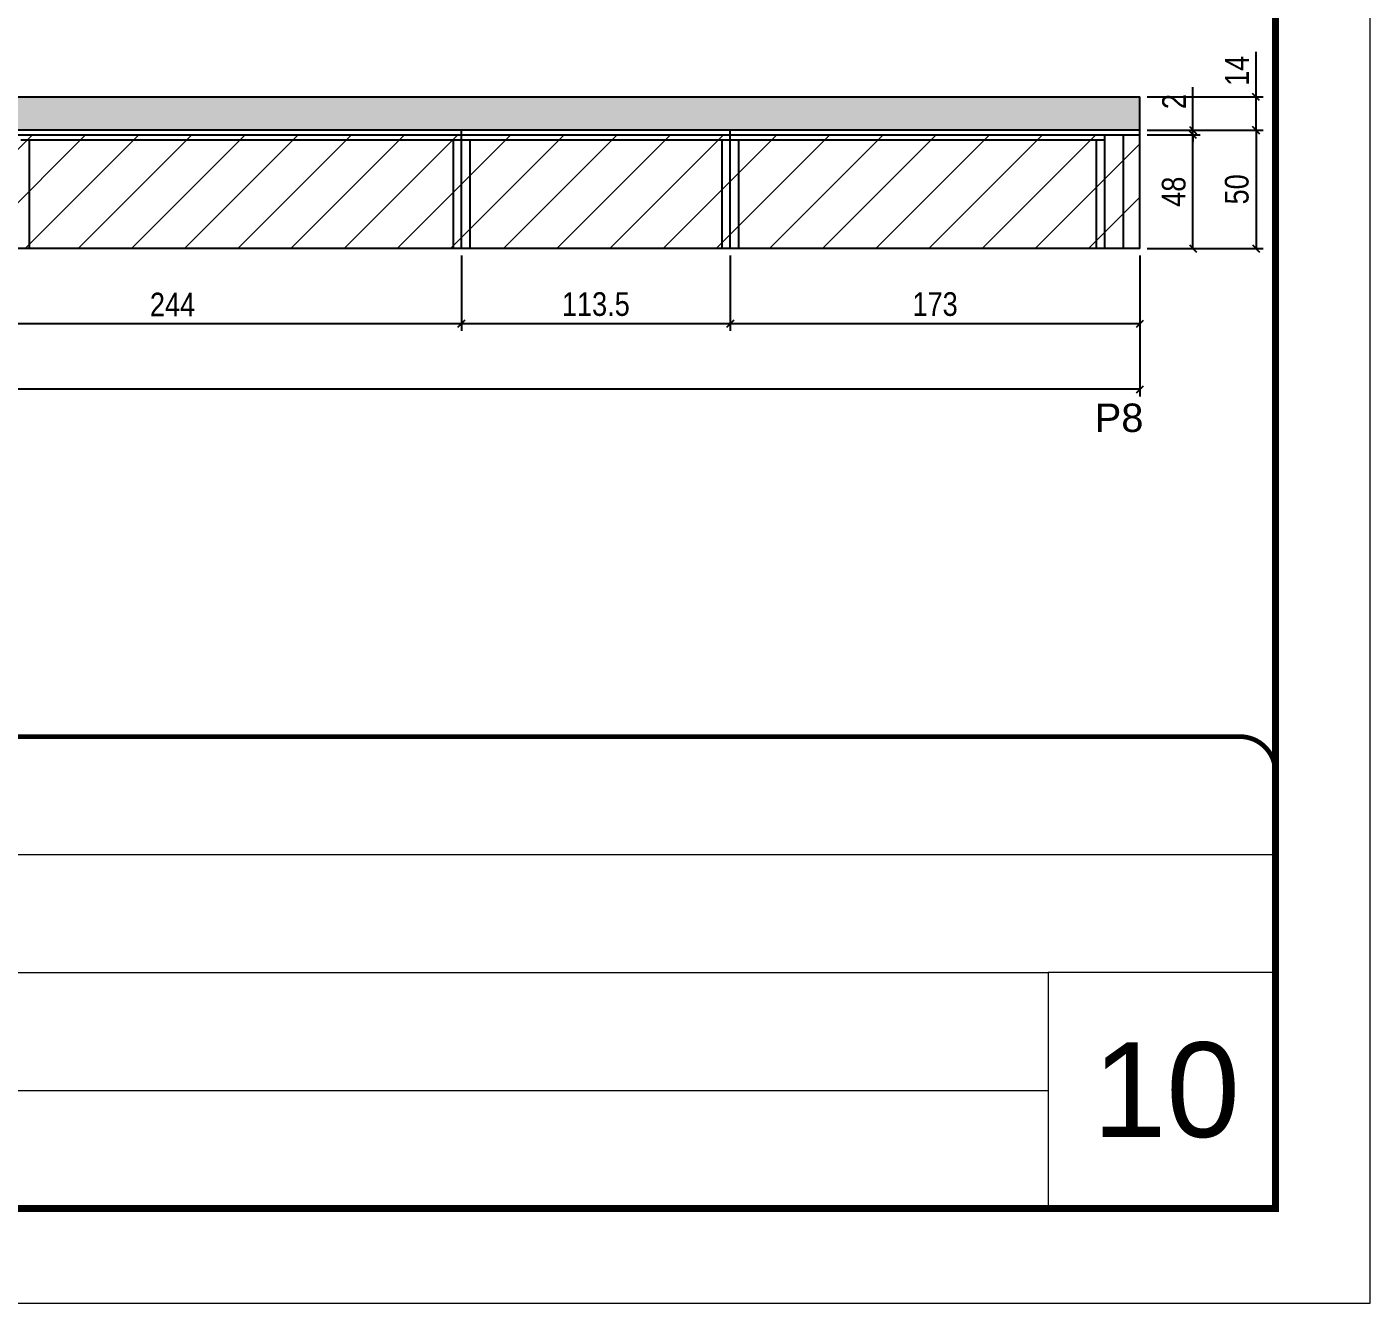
# Model space of a CAD drawing. Extents: x 3309 to 9563, y -2522 to 14608.
# Drawn here: x 5826 to 6393, y 11261 to 11800 of the extents above; entities that cross this region are included whole.
import ezdxf

# ---------------------------------------------------------------- set-up
doc = ezdxf.new("R2010")
doc.units = 0
doc.linetypes.add('CONTINUO', pattern=[0])
doc.linetypes.add('DASHED', pattern=[0.75, 0.5, -0.25])
for name, color, linetype in [('5', 5, 'Continuous'), ('COTA', 241, 'Continuous'), ('Painéis', 200, 'Continuous'), ('SARR_2.2x7', 40, 'Continuous'), ('SARR_3.5x7', 81, 'Continuous')]:
    doc.layers.add(name, color=color, linetype=linetype)
for name, color, linetype, lineweight in [('CARIMBO', 255, 'Continuous', 9), ('Folhas', 255, 'Continuous', 9), ('Hachura', 251, 'Continuous', 9), ('SARRAFO DE PRESSAO', 251, 'DASHED', 9)]:
    doc.layers.add(name, color=color, linetype=linetype, lineweight=lineweight)
doc.styles.add('ARIAL', font='arial.ttf')
doc.styles.add('COTA TECNICA', font='techl___.ttf', dxfattribs={"height": 10})
doc.styles.get("Standard").update_dxf_attribs({"font": 'arial.ttf'})
doc.dimstyles.new('PAINEL', dxfattribs={"dimtxt": 10, "dimasz": 3, "dimexe": 3, "dimexo": 3, "dimgap": 3, "dimtad": 1, "dimdec": 1, "dimzin": 12, "dimdsep": 46, "dimtxsty": 'COTA TECNICA', "dimblk1": 'OBLIQUE', "dimblk2": 'OBLIQUE', "dimsah": 1, "dimcen": 0.9, "dimclrd": 4, "dimclre": 4, "dimclrt": 240, "dimadec": 1, "dimazin": 3, "dimtfac": 1, "dimtdec": 1, "dimtmove": 0, "dimatfit": 3, "dimfxl": 1, "dimtolj": 1, "dimtzin": 12, "dimarcsym": 0})

# ---------------------------------------------------------------- blocks, each defined once
blk = doc.blocks.new('9999999999')
at = {"color": 30, "linetype": 'CONTINUO'}
for p, q in [((98564.56, 34379.64), (99583.98, 34379.64)), ((98564.56, 34329.83), (99487.98, 34329.83)), ((99583.98, 34329.83), (99487.98, 34329.83)), ((99487.98, 34329.83), (99487.98, 34230.21)), ((98564.56, 34280.02), (99487.98, 34280.02))]:
    blk.add_line(p, q, dxfattribs=at)
at = {"color": 30, "linetype": 'CONTINUO', "const_width": 2}
blk.add_lwpolyline([(99583.98, 34230.21), (99583.98, 34414.45, 0.414214), (99568.98, 34429.45), (98228.98, 34429.45, 0.414214), (98213.98, 34414.45), (98213.98, 34245.21, 0.414214), (98228.98, 34230.21), (99583.98, 34230.21)], format="xyb", dxfattribs=at)
at = {"layer": 'Folhas'}
blk.add_lwpolyline([(98138.98, 34190.21), (99623.98, 34190.21), (99623.98, 35240.21), (98138.98, 35240.21)], close=True, dxfattribs=at)
at = {"layer": 'Folhas', "color": 30, "const_width": 3}
blk.add_lwpolyline([(98213.98, 34230.21), (99583.98, 34230.21), (99583.98, 35200.21), (98213.98, 35200.21)], close=True, dxfattribs=at)
blk = doc.blocks.new('_Oblique')
at = {"color": 0, "linetype": 'ByBlock', "lineweight": -2}
blk.add_line((-0.5, -0.5), (0.5, 0.5), dxfattribs=at)
blk = doc.blocks.new('*D193')
at = {"layer": 'COTA', "color": 4, "linetype": 'ByBlock', "lineweight": -2, "transparency": 16777216}
for p, q in [((5033.17, 11703.05), (5033.17, 11643.62)), ((6295.67, 11703.05), (6295.67, 11643.62)), ((6295.67, 11646.62), (5033.17, 11646.62))]:
    blk.add_line(p, q, dxfattribs=at)
at = {"layer": 'Defpoints', "color": 0, "linetype": 'ByBlock', "transparency": 16777216}
for p in [(5033.17, 11706.05), (6295.67, 11706.05), (5033.17, 11646.62)]:
    blk.add_point(p, dxfattribs=at)
at = {"layer": 'COTA', "color": 4, "linetype": 'ByBlock', "lineweight": -2, "transparency": 16777216, "xscale": 3, "yscale": 3, "zscale": 3, "rotation": 180}
blk.add_blockref('_Oblique', (5033.17, 11646.62), dxfattribs=at)
at = {"layer": 'COTA', "color": 4, "linetype": 'ByBlock', "lineweight": -2, "transparency": 16777216, "xscale": 3, "yscale": 3, "zscale": 3}
blk.add_blockref('_Oblique', (6295.67, 11646.62), dxfattribs=at)
at = {"layer": 'COTA', "color": 240, "linetype": 'ByBlock', "transparency": 16777216, "insert": (5664.42, 11654.73), "char_height": 10, "attachment_point": 5, "style": 'COTA TECNICA'}
blk.add_mtext('\\A1;1262.5', dxfattribs=at)
blk = doc.blocks.new('*D200')
at = {"layer": 'COTA', "color": 4, "lineweight": -2, "transparency": 16777216}
for p, q in [((5765.17, 11703.05), (5765.17, 11671.33)), ((6009.17, 11703.05), (6009.17, 11671.33)), ((5765.17, 11674.33), (6009.17, 11674.33))]:
    blk.add_line(p, q, dxfattribs=at)
at = {"layer": 'Defpoints', "color": 0, "transparency": 16777216}
for p in [(5765.17, 11706.05, 0), (6009.17, 11706.05, 0), (6009.17, 11674.33)]:
    blk.add_point(p, dxfattribs=at)
at = {"layer": 'COTA', "color": 4, "lineweight": -2, "transparency": 16777216, "xscale": 3, "yscale": 3, "zscale": 3, "rotation": 180}
blk.add_blockref('_Oblique', (5765.17, 11674.33), dxfattribs=at)
at = {"layer": 'COTA', "color": 4, "lineweight": -2, "transparency": 16777216, "xscale": 3, "yscale": 3, "zscale": 3}
blk.add_blockref('_Oblique', (6009.17, 11674.33), dxfattribs=at)
at = {"layer": 'COTA', "color": 240, "transparency": 16777216, "insert": (5887.17, 11682.4), "char_height": 10, "attachment_point": 5, "style": 'COTA TECNICA'}
blk.add_mtext('\\A1;244', dxfattribs=at)
blk = doc.blocks.new('*D202')
at = {"layer": 'COTA', "color": 4, "lineweight": -2, "transparency": 16777216}
for p, q in [((6009.17, 11703.05), (6009.17, 11671.33)), ((6122.67, 11703.05), (6122.67, 11671.33)), ((6009.17, 11674.33), (6122.67, 11674.33))]:
    blk.add_line(p, q, dxfattribs=at)
at = {"layer": 'Defpoints', "color": 0, "transparency": 16777216}
for p in [(6009.17, 11706.05, 0), (6122.67, 11706.05, 0), (6122.67, 11674.33)]:
    blk.add_point(p, dxfattribs=at)
at = {"layer": 'COTA', "color": 4, "lineweight": -2, "transparency": 16777216, "xscale": 3, "yscale": 3, "zscale": 3, "rotation": 180}
blk.add_blockref('_Oblique', (6009.17, 11674.33), dxfattribs=at)
at = {"layer": 'COTA', "color": 4, "lineweight": -2, "transparency": 16777216, "xscale": 3, "yscale": 3, "zscale": 3}
blk.add_blockref('_Oblique', (6122.67, 11674.33), dxfattribs=at)
at = {"layer": 'COTA', "color": 240, "transparency": 16777216, "insert": (6065.92, 11682.54), "char_height": 10, "attachment_point": 5, "style": 'COTA TECNICA'}
blk.add_mtext('\\A1;113.5', dxfattribs=at)
blk = doc.blocks.new('*D203')
at = {"layer": 'COTA', "color": 4, "lineweight": -2, "transparency": 16777216}
for p, q in [((6122.67, 11703.05), (6122.67, 11671.33)), ((6295.67, 11703.05), (6295.67, 11671.33)), ((6122.67, 11674.33), (6295.67, 11674.33))]:
    blk.add_line(p, q, dxfattribs=at)
at = {"layer": 'Defpoints', "color": 0, "transparency": 16777216}
for p in [(6122.67, 11706.05, 0), (6295.67, 11706.05, 0), (6295.67, 11674.33)]:
    blk.add_point(p, dxfattribs=at)
at = {"layer": 'COTA', "color": 4, "lineweight": -2, "transparency": 16777216, "xscale": 3, "yscale": 3, "zscale": 3, "rotation": 180}
blk.add_blockref('_Oblique', (6122.67, 11674.33), dxfattribs=at)
at = {"layer": 'COTA', "color": 4, "lineweight": -2, "transparency": 16777216, "xscale": 3, "yscale": 3, "zscale": 3}
blk.add_blockref('_Oblique', (6295.67, 11674.33), dxfattribs=at)
at = {"layer": 'COTA', "color": 240, "transparency": 16777216, "insert": (6209.17, 11682.54), "char_height": 10, "attachment_point": 5, "style": 'COTA TECNICA'}
blk.add_mtext('\\A1;173', dxfattribs=at)
blk = doc.blocks.new('*D141')
at = {"layer": 'COTA', "color": 4, "lineweight": -2, "transparency": 16777216}
for p, q in [((6298.67, 11756.05), (6347.72, 11756.05)), ((6344.72, 11756.05), (6344.72, 11706.05)), ((6298.67, 11706.05), (6347.72, 11706.05))]:
    blk.add_line(p, q, dxfattribs=at)
at = {"layer": 'Defpoints', "color": 0, "transparency": 16777216}
for p in [(6295.67, 11756.05, 0), (6295.67, 11706.05, 0), (6344.72, 11706.05)]:
    blk.add_point(p, dxfattribs=at)
at = {"layer": 'COTA', "color": 4, "lineweight": -2, "transparency": 16777216, "xscale": 3, "yscale": 3, "zscale": 3}
for p, rotation in [((6344.72, 11756.05), 90), ((6344.72, 11706.05), 270)]:
    blk.add_blockref('_Oblique', p, dxfattribs=dict(at, rotation=rotation))
at = {"layer": 'COTA', "color": 240, "transparency": 16777216, "insert": (6336.61, 11731.05), "char_height": 10, "attachment_point": 5, "rotation": 90, "style": 'COTA TECNICA'}
blk.add_mtext('\\A1;50', dxfattribs=at)
blk = doc.blocks.new('*D142')
at = {"layer": 'COTA', "color": 4, "lineweight": -2, "transparency": 16777216}
for p, q in [((6344.72, 11770.05), (6344.72, 11789.17)), ((6298.67, 11770.05), (6347.72, 11770.05)), ((6344.72, 11756.05), (6344.72, 11770.05)), ((6298.67, 11756.05), (6347.72, 11756.05))]:
    blk.add_line(p, q, dxfattribs=at)
at = {"layer": 'Defpoints', "color": 0, "transparency": 16777216}
for p in [(6295.67, 11770.05, 0), (6344.72, 11770.05), (6295.67, 11756.05, 0)]:
    blk.add_point(p, dxfattribs=at)
at = {"layer": 'COTA', "color": 4, "lineweight": -2, "transparency": 16777216, "xscale": 3, "yscale": 3, "zscale": 3}
for p, rotation in [((6344.72, 11770.05), 90), ((6344.72, 11756.05), 270)]:
    blk.add_blockref('_Oblique', p, dxfattribs=dict(at, rotation=rotation))
at = {"layer": 'COTA', "color": 240, "transparency": 16777216, "insert": (6336.65, 11781.11), "char_height": 10, "attachment_point": 5, "rotation": 90, "style": 'COTA TECNICA'}
blk.add_mtext('\\A1;14', dxfattribs=at)
blk = doc.blocks.new('*D143')
at = {"layer": 'COTA', "color": 4, "lineweight": -2, "transparency": 16777216}
for p, q in [((6298.67, 11754.05), (6321.07, 11754.05)), ((6318.07, 11706.05), (6318.07, 11754.05)), ((6298.67, 11706.05), (6321.07, 11706.05))]:
    blk.add_line(p, q, dxfattribs=at)
at = {"layer": 'Defpoints', "color": 0, "transparency": 16777216}
for p in [(6295.67, 11754.05, 0), (6318.07, 11754.05), (6295.67, 11706.05, 0)]:
    blk.add_point(p, dxfattribs=at)
at = {"layer": 'COTA', "color": 4, "lineweight": -2, "transparency": 16777216, "xscale": 3, "yscale": 3, "zscale": 3}
for p, rotation in [((6318.07, 11754.05), 90), ((6318.07, 11706.05), 270)]:
    blk.add_blockref('_Oblique', p, dxfattribs=dict(at, rotation=rotation))
at = {"layer": 'COTA', "color": 240, "transparency": 16777216, "insert": (6309.97, 11730.05), "char_height": 10, "attachment_point": 5, "rotation": 90, "style": 'COTA TECNICA'}
blk.add_mtext('\\A1;48', dxfattribs=at)
blk = doc.blocks.new('*D144')
at = {"layer": 'COTA', "color": 4, "lineweight": -2, "transparency": 16777216}
for p, q in [((6318.07, 11756.05), (6318.07, 11774.16)), ((6298.67, 11756.05), (6321.07, 11756.05)), ((6298.67, 11754.05), (6321.07, 11754.05)), ((6318.07, 11754.05), (6318.07, 11756.05)), ((6318.07, 11754.05), (6318.07, 11751.05))]:
    blk.add_line(p, q, dxfattribs=at)
at = {"layer": 'Defpoints', "color": 0, "transparency": 16777216}
for p in [(6295.67, 11756.05, 0), (6295.67, 11754.05, 0), (6318.07, 11756.05)]:
    blk.add_point(p, dxfattribs=at)
at = {"layer": 'COTA', "color": 4, "lineweight": -2, "transparency": 16777216, "xscale": 3, "yscale": 3, "zscale": 3}
for p, rotation in [((6318.07, 11756.05), 270), ((6318.07, 11754.05), 90)]:
    blk.add_blockref('_Oblique', p, dxfattribs=dict(at, rotation=rotation))
at = {"layer": 'COTA', "color": 240, "transparency": 16777216, "insert": (6310.07, 11768.1), "char_height": 10, "attachment_point": 5, "rotation": 90, "style": 'COTA TECNICA'}
blk.add_mtext('\\A1;2', dxfattribs=at)

msp = doc.modelspace()

# ---------------------------------------------------------------- hatches: boundary and pattern name
at = {"layer": 'COTA'}
h = msp.add_hatch(dxfattribs=at)
h.set_pattern_fill('AR-CONC', color=256, scale=0.03)
h.set_pattern_definition([(50, (-1893.5737, -1505.957), (5.4655401, -0.4781726), [0.5715, -6.2865]), (355, (-1893.5737, -1505.957), (-1.0573026, 5.7317054), [0.4572, -5.0292175]), (100.451445, (-1893.118, -1505.997), (4.4082374, 5.2535326), [0.4857003, -5.3427073]), (46.1842, (-1893.5737, -1504.433), (8.1323712, -1.2612698), [0.85725, -9.42975]), (96.63556, (-1892.896, -1504.538), (7.122124, 7.4227837), [0.7285507, -8.0140682]), (351.18415, (-1893.574, -1504.433), (7.122124, 7.4227837), [0.685799, -7.543792]), (21, (-1892.8117, -1504.814), (4.5484317, -3.067956), [0.5715, -6.2865]), (326, (-1892.8117, -1504.814), (1.8540609, 5.525639), [0.4572, -5.0292]), (71.451445, (-1892.4326, -1505.07), (6.4024926, 2.457683), [0.4857003, -5.3426981]), (37.5, (-1893.5737, -1505.9572), (0.0926581, 2.53665117), [0, -4.96824, 0, -5.1054, 0, -5.04825]), (7.5, (-1893.5737, -1505.9572), (2.00458988, 3.00541724), [0, -2.91084, 0, -4.85394, 0, -1.92405]), (327.5, (-1895.273, -1505.9572), (4.06771786, -0.17186232), [0, -1.905, 0, -5.9436, 0, -7.8867]), (317.5, (-1896.035, -1505.9572), (4.44387544, 0.7627947), [0, -2.4765, 0, -3.94716, 0, -5.6007])])
h.paths.add_polyline_path([(5033.17, 11770.05), (5033.17, 11756.05), (6295.67, 11756.05), (6295.67, 11770.05)])
at = {"layer": 'Hachura'}
h = msp.add_hatch(dxfattribs=at)
h.set_pattern_fill('ANSI31', color=256, scale=5)
h.set_pattern_definition([(45, (1598.5, 1148.575), (-11.22532, 11.22532), [])])
h.paths.add_polyline_path([(5033.17, 11754.05), (5033.17, 11706.05), (5277.17, 11706.05), (5277.17, 11754.05)])
h.paths.add_polyline_path([(5277.17, 11754.05), (5277.17, 11706.05), (5521.17, 11706.05), (5521.17, 11754.05)])
h.paths.add_polyline_path([(5521.17, 11754.05), (5521.17, 11706.05), (5765.17, 11706.05), (5765.17, 11754.05)])
h.paths.add_polyline_path([(6009.17, 11706.05), (6009.17, 11754.05), (5765.17, 11754.05), (5765.17, 11706.05)])
h.paths.add_polyline_path([(6009.17, 11754.05), (6009.17, 11706.05), (6122.67, 11706.05), (6122.67, 11754.05)])
h.paths.add_polyline_path([(6122.67, 11754.05), (6122.67, 11706.05), (6295.67, 11706.05), (6295.67, 11754.05)])

# ---------------------------------------------------------------- linework, layer by layer
at = {"layer": 'COTA'}
for p in [(5033.17, 11770.05, 0), (6295.67, 11756.05, 0)]:
    msp.add_line(p, (6295.67, 11770.05, 0), dxfattribs=at)
at = {"layer": 'Painéis', "linetype": 'ByBlock'}
for p, q in [((6295.67, 11756.05, 0), (5033.17, 11756.05, 0)), ((6009.17, 11706.05, 0), (6009.17, 11756.05, 0)), ((6122.67, 11706.05, 0), (6122.67, 11756.05, 0)), ((6295.67, 11706.05, 0), (6295.67, 11756.05, 0)), ((6295.67, 11706.05, 0), (5033.17, 11706.05, 0))]:
    msp.add_line(p, q, dxfattribs=at)
at = {"layer": 'Painéis', "linetype": 'ByBlock', "elevation": 0}
msp.add_lwpolyline([(5033.17, 11754.05), (6295.67, 11754.05), (6295.67, 11756.05), (5033.17, 11756.05)], close=True, dxfattribs=at)
at = {"layer": 'SARR_2.2x7', "linetype": 'Continuous'}
for p, q in [((6288.67, 11706.05, 0), (6288.67, 11754.05, 0)), ((6009.17, 11751.85, 0), (5823.17, 11751.85, 0)), ((6122.67, 11751.85, 0), (6009.17, 11751.85, 0)), ((6280.67, 11751.85, 0), (6122.67, 11751.85, 0))]:
    msp.add_line(p, q, dxfattribs=at)
at = {"layer": 'SARR_3.5x7'}
for p, q in [((6280.67, 11754.05, 0), (6280.67, 11706.05, 0)), ((5826.67, 11751.85, 0), (5826.67, 11706.05, 0)), ((6005.67, 11751.85, 0), (6005.67, 11706.05, 0)), ((6012.67, 11751.85, 0), (6012.67, 11706.05, 0)), ((6119.17, 11751.85, 0), (6119.17, 11706.05, 0)), ((6126.17, 11751.85, 0), (6126.17, 11706.05, 0)), ((6277.17, 11751.85, 0), (6277.17, 11706.05, 0))]:
    msp.add_line(p, q, dxfattribs=at)

# ---------------------------------------------------------------- block references
at = {"layer": 'SARRAFO DE PRESSAO', "color": 6, "linetype": 'ByBlock'}
msp.add_blockref('9999999999', (-93231.11, -22929.5), dxfattribs=at)

# ---------------------------------------------------------------- texts
at = {"layer": '5', "linetype": 'Continuous'}
msp.add_text('P8', height=12, rotation=0, dxfattribs=at).set_placement((6276.62, 11628.6, 0))
at = {"layer": 'CARIMBO', "style": 'ARIAL'}
msp.add_text('10', height=40, dxfattribs=at).set_placement((6275.73, 11330.85))

# ---------------------------------------------------------------- dimensions: what is measured, and where the dimension line sits
at = {"layer": 'COTA'}
for base, p1, p2, picture, middle in [((6344.72, 11770.05), (6295.67, 11756.05, 0), (6295.67, 11770.05, 0), '*D142', (6336.65, 11781.11)), ((6318.07, 11756.05), (6295.67, 11754.05, 0), (6295.67, 11756.05, 0), '*D144', (6310.07, 11768.1)), ((6344.72, 11706.05), (6295.67, 11756.05, 0), (6295.67, 11706.05, 0), '*D141', (6336.61, 11731.05)), ((6318.07, 11754.05), (6295.67, 11706.05, 0), (6295.67, 11754.05, 0), '*D143', (6309.97, 11730.05))]:
    dim = msp.add_linear_dim(base=base, p1=p1, p2=p2, angle=90, dimstyle='PAINEL', dxfattribs=at)
    dim.commit()
    dim.dimension.update_dxf_attribs({"geometry": picture, "text_midpoint": middle})
at = {"layer": 'COTA', "linetype": 'ByBlock'}
dim = msp.add_linear_dim(base=(5033.17, 11646.62, 0), p1=(6295.67, 11706.05, 0), p2=(5033.17, 11706.05, 0), angle=180, dimstyle='PAINEL', dxfattribs=at)
dim.commit()
dim.dimension.update_dxf_attribs({"geometry": '*D193', "text_midpoint": (5664.42, 11654.73, 0)})
at = {"layer": 'COTA'}
for base, p1, p2, picture, middle in [((6009.17, 11674.33), (5765.17, 11706.05, 0), (6009.17, 11706.05, 0), '*D200', (5887.17, 11682.4)), ((6295.67, 11674.33), (6122.67, 11706.05, 0), (6295.67, 11706.05, 0), '*D203', (6209.17, 11682.54))]:
    dim = msp.add_linear_dim(base=base, p1=p1, p2=p2, dimstyle='PAINEL', override={"dimtmove": 1}, dxfattribs=at)
    dim.commit()
    dim.dimension.update_dxf_attribs({"geometry": picture, "text_midpoint": middle})
dim = msp.add_linear_dim(base=(6122.67, 11674.33), p1=(6009.17, 11706.05, 0), p2=(6122.67, 11706.05, 0), dimstyle='PAINEL', dxfattribs=at)
dim.commit()
dim.dimension.update_dxf_attribs({"geometry": '*D202', "text_midpoint": (6065.92, 11682.54)})

doc.saveas('drawing.dxf')
